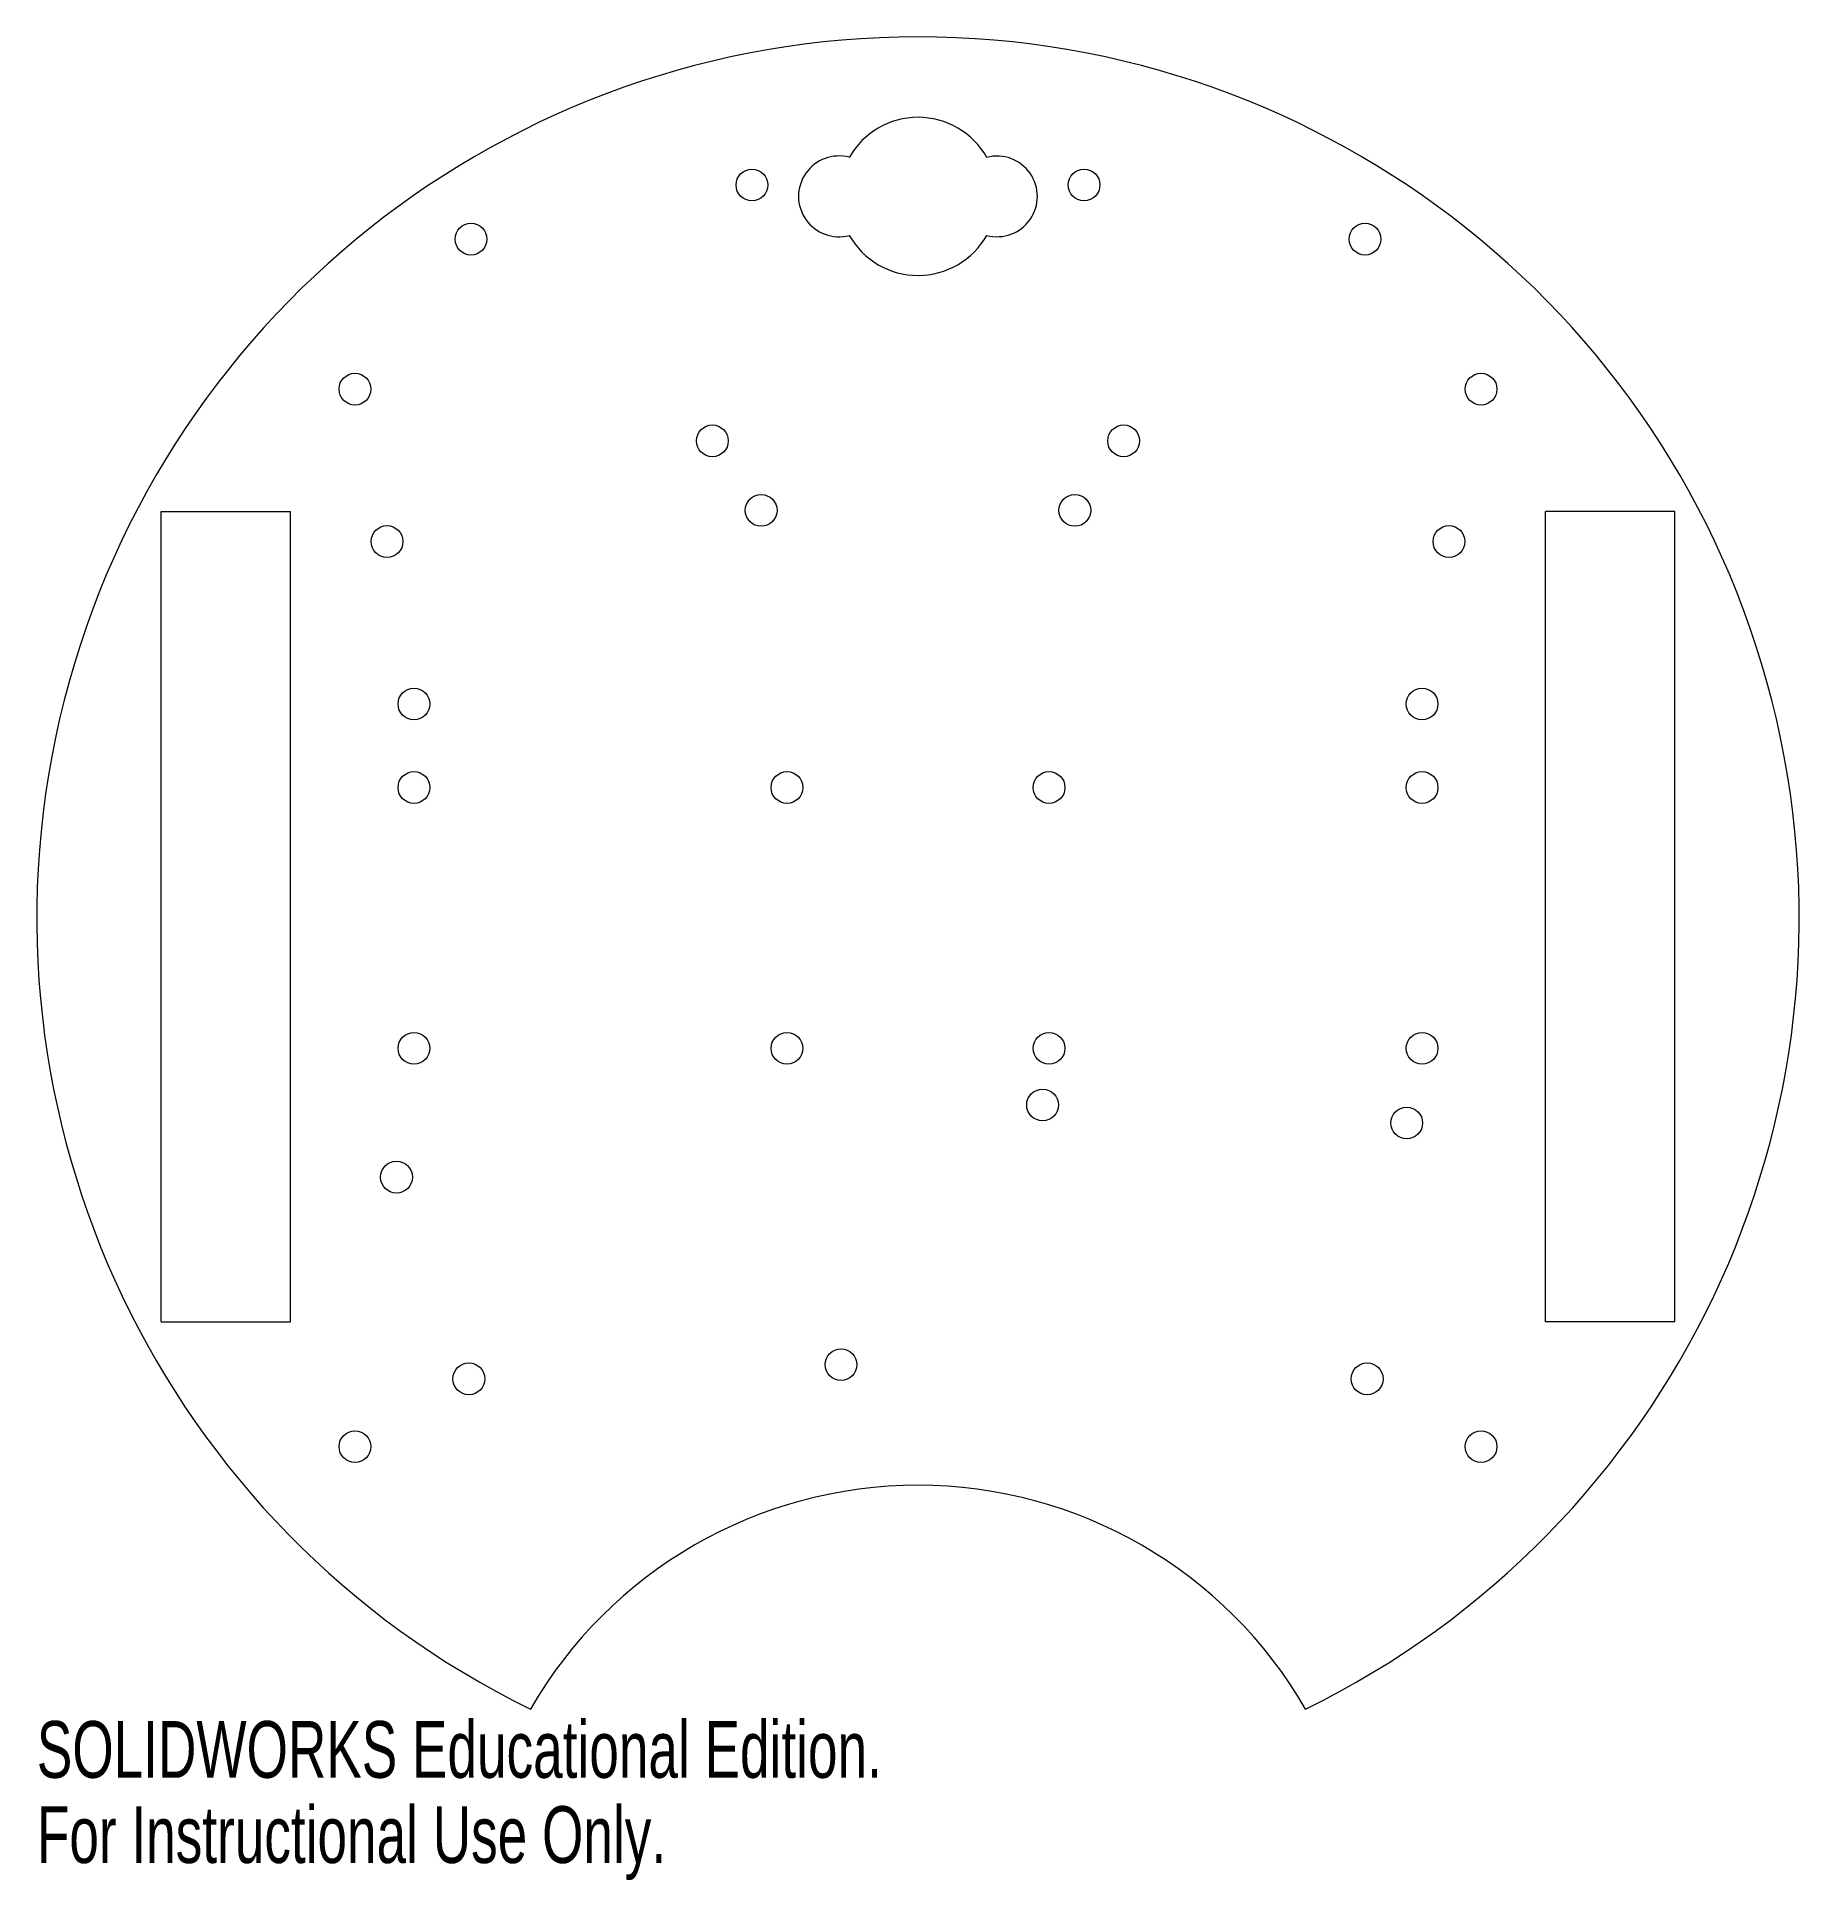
# Model space of a CAD drawing. Header units: millimetres. Extents: x -75 to 75, y -82 to 75.
import ezdxf

# ---------------------------------------------------------------- set-up
doc = ezdxf.new("R2010")
doc.units = ezdxf.units.MM
doc.styles.add('SLDTEXTSTYLE0', font='TXT', dxfattribs={"width": 0.7})

msp = doc.modelspace()

# ---------------------------------------------------------------- linework, layer by layer
at = {"color": 7, "linetype": 'Continuous', "lineweight": 15}
for p, q in [((-64.41, -34.4), (-64.41, 34.6)), ((-64.41, 34.6), (-53.41, 34.6)), ((-53.41, -34.4), (-53.41, 34.6)), ((53.41, -34.4), (53.41, 34.6)), ((64.41, 34.6), (53.41, 34.6)), ((64.41, -34.4), (64.41, 34.6)), ((-64.41, -34.4), (-53.41, -34.4)), ((64.41, -34.4), (53.41, -34.4))]:
    msp.add_line(p, q, dxfattribs=at)
for centre in [(-14.14, 62.39), (14.14, 62.39), (-38.05, 57.78), (38.05, 57.78), (-47.93, 45.01), (47.93, 45.01), (-17.5, 40.61), (17.5, 40.61), (-13.35, 34.69), (13.35, 34.69), (-45.19, 32.04), (45.19, 32.04), (-42.91, 18.21), (42.91, 18.21), (-42.91, 11.1), (-11.16, 11.1), (11.16, 11.1), (42.91, 11.1), (-42.91, -11.1), (-11.16, -11.1), (11.16, -11.1), (42.91, -11.1), (10.6, -15.93), (41.6, -17.46), (-44.39, -22.07), (-6.55, -38.03), (-38.23, -39.24), (38.23, -39.24), (-47.93, -45.01), (47.93, -45.01)]:
    msp.add_circle(centre, 1.35, dxfattribs=at)
for centre, radius, start, end in [((0, 0), 75, 296.1001, 243.8999), ((0, 61.42), 6.73, 29.5136, 150.4229), ((-6.73, 61.42), 3.44, 75.2115, 284.7885), ((6.73, 61.42), 3.43, 255.2432, 104.7568), ((0, 61.42), 6.73, 209.5771, 330.4864), ((0, -86.4), 38.1, 30, 150)]:
    msp.add_arc(centre, radius, start, end, dxfattribs=at)

# ---------------------------------------------------------------- texts
at = {"color": 7, "linetype": 'Continuous', "char_height": 4.8336, "attachment_point": 1, "style": 'SLDTEXTSTYLE0'}
for s, insert in [('SOLIDWORKS Educational Edition.', (-75, -68.37)), ('For Instructional Use Only.', (-75, -75.62))]:
    msp.add_mtext(s, dxfattribs=dict(at, insert=insert))

doc.saveas('drawing.dxf')
